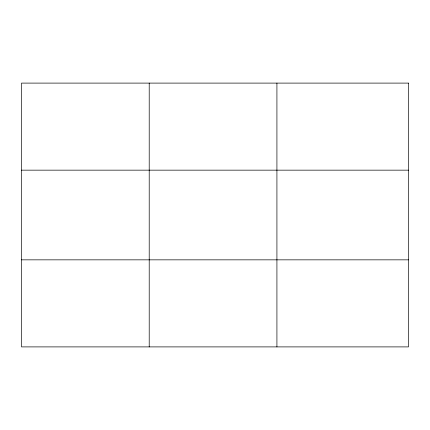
<?xml version="1.0" encoding="UTF-8"?>
<svg xmlns="http://www.w3.org/2000/svg" width="430" height="430" viewBox="0 0 430 430"><rect width="100%" height="100%" fill="white"/><g stroke="black" fill="none" stroke-linecap="round" stroke-linejoin="round"><path stroke-width="0.64" d="M149.21 83.103L149.21 346.897M276.92 83.103L276.92 346.897M21.5 170.156L408.5 170.156M21.5 259.844L408.5 259.844M408.5 83.103L408.5 346.897L21.5 346.897L21.5 83.103L408.5 83.103"/></g></svg>
